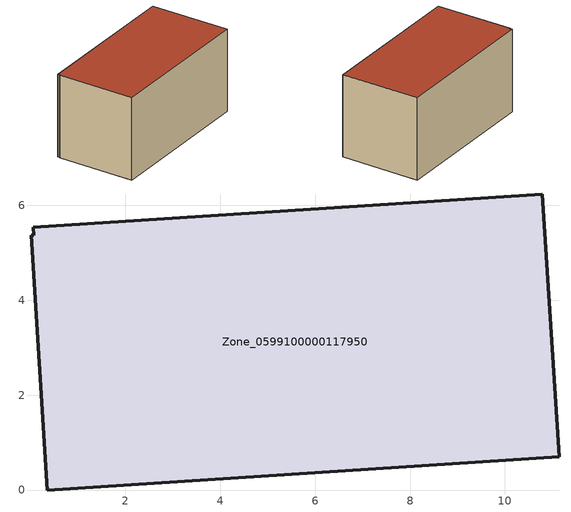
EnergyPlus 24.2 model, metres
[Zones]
Zone_0599100000117950
 floor ground (C_G): 0.05,5.54 10.79,6.24 11.15,0.7 0.36,0 0.01,5.37 0.07,5.37 z0
 wall outside (C_F): 11.15,0.7 10.79,6.24 0.05,5.54 0.07,5.37 0.01,5.37 0.36,0 11.15,0.7 z0:5.81
 roof outside (C_R): 10.79,6.24 0.05,5.54 0.07,5.37 0.01,5.37 0.36,0 11.15,0.7 z5.81
[BUILDING]
Pand.0599100000117950: North Axis=0; Terrain=City; Loads Convergence Tolerance Value=0.04; Temperature Convergence Tolerance Value=0.4; Solar Distribution=FullExterior; Maximum Number of Warmup Days=25; Minimum Number of Warmup Days=1
[Site:Location]
Rotterdam.The.Hague.AP_ZH_NLD Design_Conditions: Latitude=51.96; Longitude=4.45; Time Zone=1; Elevation=-4.5
[SITE:GROUNDTEMPERATURE:BUILDINGSURFACE]
18, 18, 18, 18, 18, 18, 18, 18, 18, 18, 18, 18
[MATERIAL] Thermal Absorptance=0.9; Solar Absorptance=0.7; Visible Absorptance=0.7
Name | Roughness | Thickness | Conductivity | Density | Specific Heat
G.TC.1992-2005 | MediumSmooth | 0.15 | 0.06 | 540 | 1210
F.TC.1992-2005 | Rough | 0.3 | 0.12 | 1920 | 840
R.TC.1992-2005 | MediumRough | 0.2 | 0.08 | 1500 | 1000
[CONSTRUCTION]
C_G: G.TC.1992-2005
C_F: F.TC.1992-2005
C_R: R.TC.1992-2005
[ZONE]
Zone_0599100000117950: Type=1; Multiplier=1; Ceiling Height=Autocalculate; Volume=Autocalculate; Floor Area=autocalculate; Part of Total Floor Area=Yes
[ZONEINFILTRATION:DESIGNFLOWRATE]
Infil_Zone_0599100000117950: Zone or ZoneList or Space or SpaceList=Zone_0599100000117950; Schedule=AlwaysOn; Design Flow Rate Calculation Method=Flow/Area; Flow Rate per Floor Area=0.0015; Constant Term Coefficient=1; Temperature Term Coefficient=0; Velocity Term Coefficient=0; Velocity Squared Term Coefficient=0
[HVACTEMPLATE:ZONE:IDEALLOADSAIRSYSTEM]
Zone_0599100000117950: Maximum Heating Supply Air Temperature=50; Minimum Cooling Supply Air Temperature=13; Maximum Heating Supply Air Humidity Ratio=0.0156; Minimum Cooling Supply Air Humidity Ratio=0.0077; Heating Limit=NoLimit; Cooling Limit=NoLimit; Dehumidification Control Type=ConstantSensibleHeatRatio; Cooling Sensible Heat Ratio=0.7; Dehumidification Setpoint=60; Humidification Control Type=None; Humidification Setpoint=30; Outdoor Air Method=None; Outdoor Air Flow Rate per Person=0.00944; Outdoor Air Flow Rate per Zone Floor Area=0; Outdoor Air Flow Rate per Zone=0; Demand Controlled Ventilation Type=None; Outdoor Air Economizer Type=NoEconomizer; Heat Recovery Type=None; Sensible Heat Recovery Effectiveness=0.7; Latent Heat Recovery Effectiveness=0.65
[ZONECONTROL:THERMOSTAT]
ThermostatControl_Zone_0599100000117950: Zone or ZoneList=Zone_0599100000117950; Control Type Schedule=DualSetpointControlType; Control 1=Thermostat_Zone_0599100000117950; Temperature Difference Between Cutout And Setpoint=0
[THERMOSTATSETPOINT:DUALSETPOINT]
Thermostat_Zone_0599100000117950: Heating Setpoint Temperature Schedule=HeatingSetpoint_Zone_0599100000117950; Cooling Setpoint Temperature Schedule=CoolingSetpoint_Zone_0599100000117950
[SCHEDULE:COMPACT]
HeatingSetpoint_Zone_0599100000117950: Through: 12/31, For: AllDays, Until: 24:00, 21
CoolingSetpoint_Zone_0599100000117950: Through: 12/31, For: AllDays, Until: 24:00, 24
DualSetpointControlType: Through: 12/31, For: AllDays, Until: 24:00, 4
AlwaysOn: Through: 12/31, For: AllDays, Until: 24:00, 1
